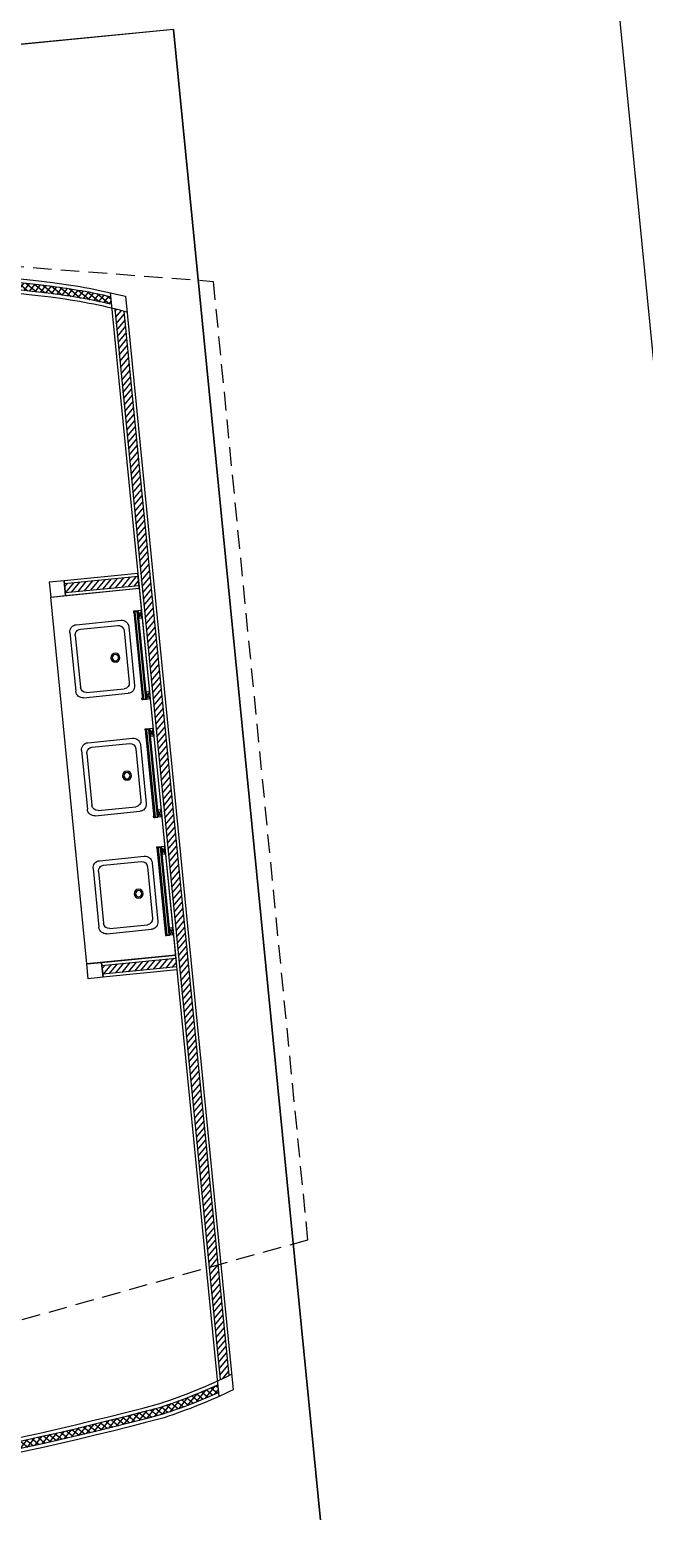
# Model space of a CAD drawing. Header units: millimetres. Extents: x -244126 to 368105, y -173968 to 259060.
# Drawn here: x -165902.3 to -165893.36, y 87849.22 to 87870.78 of the extents above; entities that cross this region are included whole.
import ezdxf
from ezdxf.xclip import XClip

# ---------------------------------------------------------------- set-up
doc = ezdxf.new("R2010")
doc.units = ezdxf.units.MM
doc.header["$MEASUREMENT"] = 0
doc.header["$XCLIPFRAME"] = 0
doc.linetypes.add('DASHED2', pattern=[0.375, 0.25, -0.125])
for name, color, linetype in [('A03-WALL', 3, 'Continuous'), ('A03-WALL HATCH', 251, 'Continuous'), ('A04-PLAN', 1, 'Continuous'), ('A04-PLAN 02', 2, 'Continuous'), ('A04-PLAN 03', 3, 'Continuous'), ('A08-WC 01', 2, 'Continuous'), ('WALL', 2, 'Continuous')]:
    doc.layers.add(name, color=color, linetype=linetype)
pattern_1 = [(224.9997233264712, (163.945771404725, 19.28895038552582), (0.02121310099967409, -0.0212133058710241), [])]

# ---------------------------------------------------------------- blocks, each defined once
blk = doc.blocks.new('A$C125C0691-flat-4-flat-7')
at = {"color": 0}
for p, q in [((0.4299463159472507, 0.6197592957817637), (0.7327090118328434, 0.6197593027048409)), ((0.3818887553915373, 0.1728238864707867), (0.3818887462706573, 0.5717017239073225)), ((0.4155290543849328, 0.1968526726277418), (0.4155290463629542, 0.5476729392888284)), ((0.4539751021042289, 0.5861189967883456), (0.7086802272143271, 0.5861190026125218)), ((0.7471262927358224, 0.19685268021016), (0.7471262847138433, 0.5476729468712467)), ((0.7807665928281189, 0.1728238955916659), (0.7807665837072388, 0.5717017330282026)), ((0.4299463272659332, 0.1247663167941475), (0.7327090231515259, 0.1247663237172247)), ((0.4539751118844495, 0.1584066168864675), (0.7086802369945477, 0.1584066227106433))]:
    blk.add_line(p, q, dxfattribs=at)
for radius in [0.02979569388080546, 0.02162590684897171]:
    blk.add_circle((0.6702341754840644, 0.3722628117824165), radius, dxfattribs=at)
for centre, radius, start, end in [((0.4299463170461517, 0.571701725006224), 0.04805757077549268, 90.00000131014531, 180.0000013101453), ((0.7327090129317448, 0.5717017319293012), 0.04805757077549268, 1.310145330829805e-06, 90.00000131014531), ((0.4539751029833496, 0.5476729401679497), 0.03844605662039415, 90.00000131014531, 180.0000013101453), ((0.7086802280934479, 0.5476729459921259), 0.03844605662039415, 1.310145330829805e-06, 90.00000131014531), ((0.4299463261670318, 0.1728238875696873), 0.04805757077549268, 180.0000013101453, 270.0000013101453), ((0.4539751110053287, 0.1968526735068625), 0.03844605662039415, 180.0000013101453, 270.0000013101453), ((0.7086802361154265, 0.1968526793310392), 0.03844605662039415, 270.0000013101453, 1.310145330829805e-06), ((0.7327090220526244, 0.1728238944927654), 0.04805757077549268, 270.0000013101453, 1.310145330829805e-06)]:
    blk.add_arc(centre, radius, start, end, dxfattribs=at)
blk = doc.blocks.new('A$C125C0691-flat-5-flat-7')
at = {"color": 0}
for p, q in [((0.4299463159472507, 0.6197592957817633), (0.7327090118328434, 0.6197593027048409)), ((0.3818887553915373, 0.1728238864707863), (0.3818887462706573, 0.5717017239073225)), ((0.4155290543849328, 0.1968526726277418), (0.4155290463629542, 0.5476729392888284)), ((0.4539751021042289, 0.5861189967883456), (0.7086802272143271, 0.5861190026125218)), ((0.7471262927358224, 0.19685268021016), (0.7471262847138433, 0.5476729468712467)), ((0.7807665928281189, 0.1728238955916663), (0.7807665837072388, 0.5717017330282026)), ((0.4299463272659332, 0.1247663167941475), (0.7327090231515259, 0.1247663237172252)), ((0.4539751118844495, 0.1584066168864671), (0.7086802369945477, 0.1584066227106438))]:
    blk.add_line(p, q, dxfattribs=at)
for radius in [0.02979569388080546, 0.02162590684897171]:
    blk.add_circle((0.6702341754840644, 0.372262811782416), radius, dxfattribs=at)
for centre, radius, start, end in [((0.4299463170461517, 0.5717017250062235), 0.04805757077549268, 90.00000131014531, 180.0000013101453), ((0.7327090129317448, 0.5717017319293012), 0.04805757077549268, 1.310145305385368e-06, 90.00000131014531), ((0.4539751029833496, 0.5476729401679497), 0.03844605662039415, 90.00000131014531, 180.0000013101453), ((0.7086802280934479, 0.5476729459921259), 0.03844605662039415, 1.310145305385368e-06, 90.00000131014531), ((0.4299463261670318, 0.1728238875696877), 0.04805757077549268, 180.0000013101453, 270.0000013101453), ((0.4539751110053287, 0.1968526735068625), 0.03844605662039415, 180.0000013101453, 270.0000013101453), ((0.7086802361154265, 0.1968526793310392), 0.03844605662039415, 270.0000013101453, 1.310145305385368e-06), ((0.7327090220526244, 0.1728238944927649), 0.04805757077549268, 270.0000013101453, 1.310145305385368e-06)]:
    blk.add_arc(centre, radius, start, end, dxfattribs=at)
blk = doc.blocks.new('A$C125C0691-flat-6-flat-13')
at = {"color": 0}
for p, q in [((0.4299463159472507, 0.6197592957817637), (0.7327090118328434, 0.6197593027048409)), ((0.3818887553915373, 0.1728238864707863), (0.3818887462706573, 0.5717017239073225)), ((0.4155290543849328, 0.1968526726277418), (0.4155290463629542, 0.5476729392888284)), ((0.4539751021042289, 0.5861189967883456), (0.7086802272143271, 0.5861190026125218)), ((0.747126292735822, 0.19685268021016), (0.7471262847138433, 0.5476729468712467)), ((0.7807665928281189, 0.1728238955916663), (0.7807665837072388, 0.5717017330282026)), ((0.4299463272659332, 0.1247663167941475), (0.7327090231515259, 0.1247663237172252)), ((0.4539751118844495, 0.1584066168864671), (0.7086802369945477, 0.1584066227106438))]:
    blk.add_line(p, q, dxfattribs=at)
for radius in [0.02979569388080546, 0.02162590684897171]:
    blk.add_circle((0.6702341754840644, 0.372262811782416), radius, dxfattribs=at)
for centre, radius, start, end in [((0.4299463170461517, 0.571701725006224), 0.04805757077549268, 90.00000131014531, 180.0000013101453), ((0.7327090129317444, 0.5717017319293012), 0.04805757077549268, 1.310145305385368e-06, 90.00000131014531), ((0.4539751029833496, 0.5476729401679497), 0.03844605662039415, 90.00000131014531, 180.0000013101453), ((0.7086802280934479, 0.5476729459921259), 0.03844605662039415, 1.310145305385368e-06, 90.00000131014531), ((0.4299463261670318, 0.1728238875696877), 0.04805757077549268, 180.0000013101453, 270.0000013101453), ((0.4539751110053287, 0.1968526735068625), 0.03844605662039415, 180.0000013101453, 270.0000013101453), ((0.7086802361154265, 0.1968526793310392), 0.03844605662039415, 270.0000013101453, 1.310145305385368e-06), ((0.7327090220526244, 0.1728238944927649), 0.04805757077549268, 270.0000013101453, 1.310145305385368e-06)]:
    blk.add_arc(centre, radius, start, end, dxfattribs=at)
blk = doc.blocks.new('box 15x25-flat-1-flat-11')
blk.add_lwpolyline([(0.02500000000509317, 5.716587203608015e-10), (0.02499999886177573, 0.05000000058184506), (-1.143317440721603e-09, 0.05000000001018634), (0, 0), (0.02500000000509317, 5.716587203608015e-10)])
at = {"color": 1}
for points in [[(0, 0), (0.02499999886177573, 0.05000000058184506)], [(-1.143317440721603e-09, 0.05000000001018634), (0.02500000000509317, 5.716587203608015e-10)]]:
    blk.add_lwpolyline(points, dxfattribs=at)
blk = doc.blocks.new('box 15x25-flat-2-flat-11')
blk.add_lwpolyline([(0.02500000000509317, 5.716587203608015e-10), (0.02500000114841061, -0.0499999994385294), (1.143317440721603e-09, -0.05000000001018812), (0, 0), (0.02500000000509317, 5.716587203608015e-10)])
at = {"color": 1}
for points in [[(0, 0), (0.02500000114841061, -0.0499999994385294)], [(1.143317440721603e-09, -0.05000000001018812), (0.02500000000509317, 5.716587203608015e-10)]]:
    blk.add_lwpolyline(points, dxfattribs=at)
blk = doc.blocks.new('A$Cb154329e')
at = {"layer": 'A03-WALL HATCH'}
h = blk.add_hatch(dxfattribs=at)
h.set_pattern_fill('ANSI37', color=256, scale=0.25)
h.set_pattern_definition([(45, (-81.79331738757901, -52.23515354446135), (-0.02209708691207961, 0.02209708691207961), []), (135, (-81.79331738757901, -52.23515354446135), (-0.02209708691207961, -0.02209708691207961), [])])
edge = h.paths.add_edge_path()
edge.add_line((20.40142226842832, 12.95158103942251), (20.40142226842832, 13.00433428344763))
edge.add_arc((19.15928256795197, 16.66755367283762), 3.86808574495218, 282.6257047257694, 288.73098417133707, ccw=False)
edge.add_arc((16.70365160810923, 32.89186298641212), 20.26947967272558, 268.581327626964, 279.37303665744633, ccw=False)
edge.add_arc((16.21077084354415, 12.01763824466009), 0.6110237421777174, 90.83931823944624, 250.7313776549114)
edge.add_arc((20.82079767919751, 22.15444325140437), 11.74450227172822, 245.8143272805016, 267.9536339812313)
edge.add_line((20.40142226842832, 10.41743094522221), (20.40142226842832, 10.46745943690656))
edge.add_arc((20.82123631968584, 22.15361272240465), 11.69369156638703, 245.8123425830243, 267.9425878315174, ccw=False)
edge.add_arc((16.21077084353903, 12.01763824461828), 0.5610237421545792, 90.93774179051519, 251.20522543813541, ccw=False)
edge.add_arc((16.70365160771484, 32.89186298665033), 20.31947967299216, 268.5841671264625, 279.3768025153869)
edge.add_arc((19.1592862516217, 16.66755536070018), 3.918082061499379, 282.6036592374201, 288.4831978670996)
edge = h.paths.add_edge_path()
edge.add_line((20.40142226842832, 20.33077306222776), (20.40142226842832, 20.3835296819791))
edge.add_arc((19.15928625162157, 16.66755536070103), 3.918082061499812, 71.51680213290042, 77.37344776320002)
edge.add_arc((17.7014815481129, 10.3509734889642), 10.40065437154657, 77.14332945660298, 99.92284212921679)
edge.add_line((15.90922185243108, 20.59604140184819), (15.91940121841616, 20.54708839859813))
edge.add_arc((17.70142373912008, 10.35087435240225), 10.35076736962715, 77.13947321820609, 99.91362319208872, ccw=False)
edge.add_arc((19.15928256795197, 16.66755367283761), 3.868085744952325, 71.26901582866361, 77.36656343530387, ccw=False)
h = blk.add_hatch(dxfattribs=at)
h.set_pattern_fill('_USER', color=256, scale=0.02999999999999999, angle=224.9997233264712, pattern_type=0)
h.set_pattern_definition([(224.9997233264712, (0, 0), (0.02121310099967406, -0.02121330587102413), [])])
h.paths.add_polyline_path([(20.48142226842832, 20.27605123492189, 0.004144481702837908), (20.42142226842832, 20.29747260025655), (20.42142226842832, 13.79789135033556), (20.48142226842832, 13.80847096917811)])
h.paths.add_polyline_path([(20.48142226842832, 13.80847096917811), (20.42142226842832, 13.79789135033556), (20.42142226842832, 13.03763474544834, 0.004144481702837965), (20.48142226842832, 13.059056110783)])
h = blk.add_hatch(dxfattribs=at)
h.set_pattern_fill('_USER', color=256, scale=0.02999999999999999, angle=224.9997233264712, pattern_type=0)
h.set_pattern_definition(pattern_1)
h.paths.add_polyline_path([(20.40142217192002, 18.42509264254477), (20.40142188216228, 18.48509264260065), (19.90143431054562, 18.48511900217272), (19.90143460030336, 18.42511900211684)])
h = blk.add_hatch(dxfattribs=at)
h.set_pattern_fill('_USER', color=256, scale=0.02999999999999999, angle=224.9997233264712, pattern_type=0)
h.set_pattern_definition(pattern_1)
h.paths.add_polyline_path([(20.40142217192002, 15.89755525800865), (20.40142188216228, 15.83755525795277), (19.90143431054562, 15.8375288983807), (19.90143460030336, 15.89752889843658)])
at = {"layer": 'A03-WALL'}
for points in [[(20.50142226842832, 20.26866031768252, 0.03406546593625686), (20.00000266742427, 20.41755337384529, 0.1003318009562049), (15.90000800217967, 20.51755337382201), (15.87964933540206, 20.61545906669926, -0.1003745811509583), (20.02103930898011, 20.51531806285493, -0.03175864296003059), (20.50142226842832, 20.37519167732849, -0.03175864296003059)], [(20.50142226842832, 10.38944778780495, -0.09904370964155813), (16, 11.41755337384529, -0.8380031923200583), (16.20195186918136, 12.65360084280837, 0.04711978440607178), (20, 12.91755337384529, 0.03406564397090448), (20.50142226842832, 13.06644702802237, 0.03406564397090448)], [(20.50142226842832, 12.95991904404863, -0.03189122913405056), (20.01900061231572, 12.81933663482778, -0.04712885989326017), (16.2014908415731, 12.55358165001962, 0.8414991650303832), (16.03904161625542, 11.50986809516326, 0.09903835303504276), (20.50142226842832, 10.48945274304099)]]:
    blk.add_lwpolyline(points, format="xyb", dxfattribs=at)
for points in [[(19.8012896718657, 18.40511900221463), (19.90143421403732, 18.40511900221463), (19.90143421403732, 18.50511900219135), (19.8012896718657, 18.50511900219135)], [(20.40142226842832, 18.40509452670813), (20.40142178565398, 18.50509075832088), (19.90143421403732, 18.50511900219135), (19.90143469692808, 18.40511900221463)], [(19.8012896718657, 15.91752889833879), (19.90143421403732, 15.91752889833879), (19.90143421403732, 15.81752889836207), (19.8012896718657, 15.81752889836207)], [(20.40142226842832, 15.91755337384529), (20.40142178565398, 15.81755714223254), (19.90143421403732, 15.81752889836207), (19.90143469692808, 15.91752889833879)]]:
    blk.add_lwpolyline(points, close=True, dxfattribs=at)
at = {"layer": 'A03-WALL HATCH'}
for p, q in [((20.42142226842832, 20.29747260025655), (20.42142226842832, 13.03763474544834)), ((20.48142226842832, 20.27605123492189), (20.48142226842832, 13.059056110783))]:
    blk.add_line(p, q, dxfattribs=at)
for points in [[(20.40142226842832, 20.33077306222776, 0.02661184992718143), (20.0052821530262, 20.4419903238304, 0.09969935502483573), (15.91940121841617, 20.54708839859813), (15.90922185243107, 20.5960414018482, -0.099722986854404), (20.01576128508896, 20.49088081868831, -0.02556000139471797), (20.40142226842832, 20.38352968197911, -0.02556000139471797)], [(20.40142226842831, 10.41743094522222, -0.09690255996944291), (16.00913455034606, 11.44084294408094, -0.8382973573172939), (16.20182035828475, 12.6285964284325, 0.04712254630614952), (20.00477280002087, 12.89300289191306, 0.02664561036101089), (20.40142226842832, 13.00433428344764, 0.02664561036101089)], [(20.40142226842832, 12.95158103942252, -0.02565995646317042), (20.01423357566819, 12.84388799627777, -0.04712659728353701), (16.20158915640786, 12.57858684821986, 0.8410904530455021), (16.03002057422418, 11.48652904736809, 0.09686265081176336), (20.40142226842832, 10.46745943690656)]]:
    blk.add_lwpolyline(points, format="xyb", dxfattribs=at)
for points in [[(20.40142217192002, 18.42509264254477), (20.40142188216228, 18.48509264260065), (19.90143431054562, 18.48511900217272), (19.90143460030336, 18.42511900211684)], [(20.40142217192002, 15.89755525800865), (20.40142188216228, 15.83755525795277), (19.90143431054562, 15.8375288983807), (19.90143460030336, 15.89752889843658)]]:
    blk.add_lwpolyline(points, close=True, dxfattribs=at)
at = {"layer": 'A04-PLAN', "color": 252, "linetype": 'DASHED2', "ltscale": 0.5}
blk.add_lwpolyline([(15.10000520537142, 21.47552535822615), (21.10005932685453, 20.41755393089261), (21.10005932685453, 13.91755337384529), (15.10000520537142, 12.85958194651175)], close=True, dxfattribs=at)
at = {"layer": 'A04-PLAN 02', "color": 1}
blk.add_lwpolyline([(19.8012896718657, 18.40509452670813), (20.40142226842832, 18.40509452670813), (20.40142226842832, 15.91755337384529), (19.8012896718657, 15.91755337384529)], close=True, dxfattribs=at)
at = {"layer": 'A08-WC 01', "color": 1}
for p, q in [((20.3764127827682, 18.22978268226143), (20.37640838191979, 17.6797826649854)), ((20.3764127827682, 17.42978268233128), (20.37640838191979, 16.87978266493883)), ((20.3764127827682, 16.62978268228471), (20.37640838191979, 16.07978266500868))]:
    blk.add_line(p, q, dxfattribs=at)
for points in [[(20.37641288928822, 18.25278268230613), (20.37641288928822, 18.25278268230613), (20.37641289860144, 18.25478268228471), (20.3464128985735, 18.25478282128461), (20.34641285224021, 18.24478282127529), (20.34841285221879, 18.24478281196207), (20.34841288935527, 18.2527828119928), (20.37441288930964, 18.25278269150294), (20.37441278278962, 18.22978269157466), (20.3764127827682, 18.22978268226143), (20.37641289860144, 18.25478268228471), (20.3464128985735, 18.25478282128461), (20.34641288937669, 18.25278282130603), (20.34641288937669, 18.25278282130603)], [(20.37641289860144, 18.25478268228471), (20.3814128986061, 18.25478265911806)], [(20.37640827528335, 17.65678266494069), (20.37640827528335, 17.65678266494069), (20.37640826608654, 17.65478266496211), (20.3464082660586, 17.65478280396201), (20.3464083123919, 17.66478280397132), (20.34840831237048, 17.66478279465809), (20.34840827535041, 17.65678279474378), (20.37440827530477, 17.65678267425392), (20.37440838182479, 17.67978267418221), (20.37640838191979, 17.6797826649854), (20.37640826608654, 17.65478266496211), (20.3464082660586, 17.65478280396201), (20.34640827525541, 17.65678280394059), (20.34640827525541, 17.65678280394059)], [(20.37641288928822, 17.45278268225957), (20.37641288928822, 17.45278268225957), (20.37641289860144, 17.45478268223815), (20.3464128985735, 17.45478282123804), (20.34641285224021, 17.44478282122873), (20.34841285221879, 17.44478281203192), (20.34841288935527, 17.45278281206265), (20.37441288930964, 17.45278269157279), (20.37441278278962, 17.42978269152809), (20.3764127827682, 17.42978268233128), (20.37641289860144, 17.45478268223815), (20.3464128985735, 17.45478282123804), (20.34641288937669, 17.45278282125946), (20.34641288937669, 17.45278282125946)], [(20.37641289860144, 17.45478268223815), (20.3814128986061, 17.4547826590715)], [(20.37640827528335, 16.85678266501054), (20.37640827528335, 16.85678266501054), (20.37640826608654, 16.85478266491555), (20.3464082660586, 16.85478280391544), (20.3464083123919, 16.86478280392475), (20.34840831237048, 16.86478279472794), (20.34840827535041, 16.85678279469721), (20.37440827530477, 16.85678267420735), (20.37440838182479, 16.87978267425206), (20.37640838191979, 16.87978266493883), (20.37640826608654, 16.85478266491555), (20.3464082660586, 16.85478280391544), (20.34640827525541, 16.85678280401044), (20.34640827525541, 16.85678280401044)], [(20.37641288928822, 16.65278268232942), (20.37641288928822, 16.65278268232942), (20.37641289860144, 16.654782682308), (20.3464128985735, 16.65478282130789), (20.34641285224021, 16.64478282129858), (20.34841285221879, 16.64478281198535), (20.34841288935527, 16.65278281201608), (20.37441288930964, 16.65278269152623), (20.37441278278962, 16.62978269159794), (20.3764127827682, 16.62978268228471), (20.37641289860144, 16.654782682308), (20.3464128985735, 16.65478282130789), (20.34641288937669, 16.65278282132931), (20.34641288937669, 16.65278282132931)], [(20.37641289860144, 16.654782682308), (20.3814128986061, 16.65478265914135)]]:
    blk.add_lwpolyline(points, dxfattribs=at)
for points in [[(20.35441288929101, 18.25278278416954), (20.34841288935527, 18.2527828119928), (20.34840827535041, 17.65678279474378), (20.35440827528615, 17.65678276692051)], [(20.37441288930964, 18.25278269150294), (20.35441288929101, 18.25278278416954), (20.35440827528615, 17.65678276692051), (20.37440827530477, 17.65678267425392)], [(20.37241288001783, 18.25078270083759), (20.35641288007278, 18.25078277499415), (20.35640828457795, 17.65878275758587), (20.372408284523, 17.65878268354572)], [(20.35441288929101, 17.45278278423939), (20.34841288935527, 17.45278281206265), (20.34840827535041, 16.85678279469721), (20.35440827528615, 16.85678276687395)], [(20.37441288930964, 17.45278269157279), (20.35441288929101, 17.45278278423939), (20.35440827528615, 16.85678276687395), (20.37440827530477, 16.85678267420735)], [(20.37241288001783, 17.45078270079102), (20.35641288007278, 17.45078277494758), (20.35640828457795, 16.85878275765572), (20.372408284523, 16.85878268349916)], [(20.35441288929101, 16.65278278419282), (20.34841288935527, 16.65278281201608), (20.34840827535041, 16.05678279465064), (20.35440827528615, 16.0567827669438)], [(20.37441288930964, 16.65278269152623), (20.35441288929101, 16.65278278419282), (20.35440827528615, 16.0567827669438), (20.37440827530477, 16.0567826742772)], [(20.37241288001783, 16.65078270086087), (20.35641288007278, 16.65078277490102), (20.35640828457795, 16.05878275760915), (20.372408284523, 16.05878268345259)]]:
    blk.add_lwpolyline(points, close=True, dxfattribs=at)
at = {"layer": 'WALL', "color": 1}
for p, q in [((21.00142226833206, 22.13398314784157), (3.00142226835419, 22.13398314784157)), ((21.00142226833206, 7.22509693023914), (21.00142226833206, 22.13398314784157))]:
    blk.add_line(p, q, dxfattribs=at)
at = {"layer": 'WALL'}
for p, q in [((20.40142226842832, 20.40988007399483), (20.40142226842832, 12.92523064738228)), ((20.50142226842832, 20.37519167732849), (20.50142226842832, 12.95991904404863))]:
    blk.add_line(p, q, dxfattribs=at)
at = {"layer": 'A04-PLAN 03', "rotation": 179.9997220163257}
for name, p in [('box 15x25-flat-1-flat-11', (20.40141290351417, 18.25478256249335)), ('box 15x25-flat-2-flat-11', (20.40140826599341, 17.65478254912887)), ('box 15x25-flat-1-flat-11', (20.40141290351417, 17.4547825625632)), ('box 15x25-flat-2-flat-11', (20.40140826599341, 16.85478254919872)), ('box 15x25-flat-1-flat-11', (20.40141290351417, 16.65478256251663)), ('box 15x25-flat-2-flat-11', (20.40140826599341, 16.05478254915215))]:
    blk.add_blockref(name, p, dxfattribs=at)
at = {"layer": 'A08-WC 01', "xscale": -1, "rotation": 179.9997220163258}
for name, p in [('A$C125C0691-flat-4-flat-7', (19.52489202266693, 18.32704854116309)), ('A$C125C0691-flat-5-flat-7', (19.52488763555553, 17.52704854111653)), ('A$C125C0691-flat-6-flat-13', (19.52488324844413, 16.72704854118638))]:
    blk.add_blockref(name, p, dxfattribs=at)
blk = doc.blocks.new('G$CE2FEF259')
at = {"layer": 'WALL', "color": 8}
for p, q in [((2356.931254963041, 938.7646031543845), (2361.43003156851, 893.0822790195234)), ((2354.239167188061, 935.4905799280386), (2359.219588789972, 884.9174455185421))]:
    blk.add_line(p, q, dxfattribs=at)
blk.add_lwpolyline([(2354.239167188061, 935.4905799280386), (2336.322538519511, 933.7598173075821)], dxfattribs=at)
at = {"layer": 'WALL', "color": 8, "rotation": 5.624329713739069}
blk.add_blockref('A$Cb154329e', (2335.50810046785, 911.4048977327766), dxfattribs=at)

msp = doc.modelspace()

# ---------------------------------------------------------------- block references
at = {"layer": 'WALL'}
ref = msp.add_blockref('G$CE2FEF259', (-170976.4656206129, 85853.65289265019), dxfattribs=dict(at, xscale=2.15622, yscale=2.15622, zscale=2.15622))
XClip(ref).set_block_clipping_path([(229.89170362055302, 427.7812507301569), (2596.170375071466, 1370.8402830809355)])

doc.saveas('drawing.dxf')
